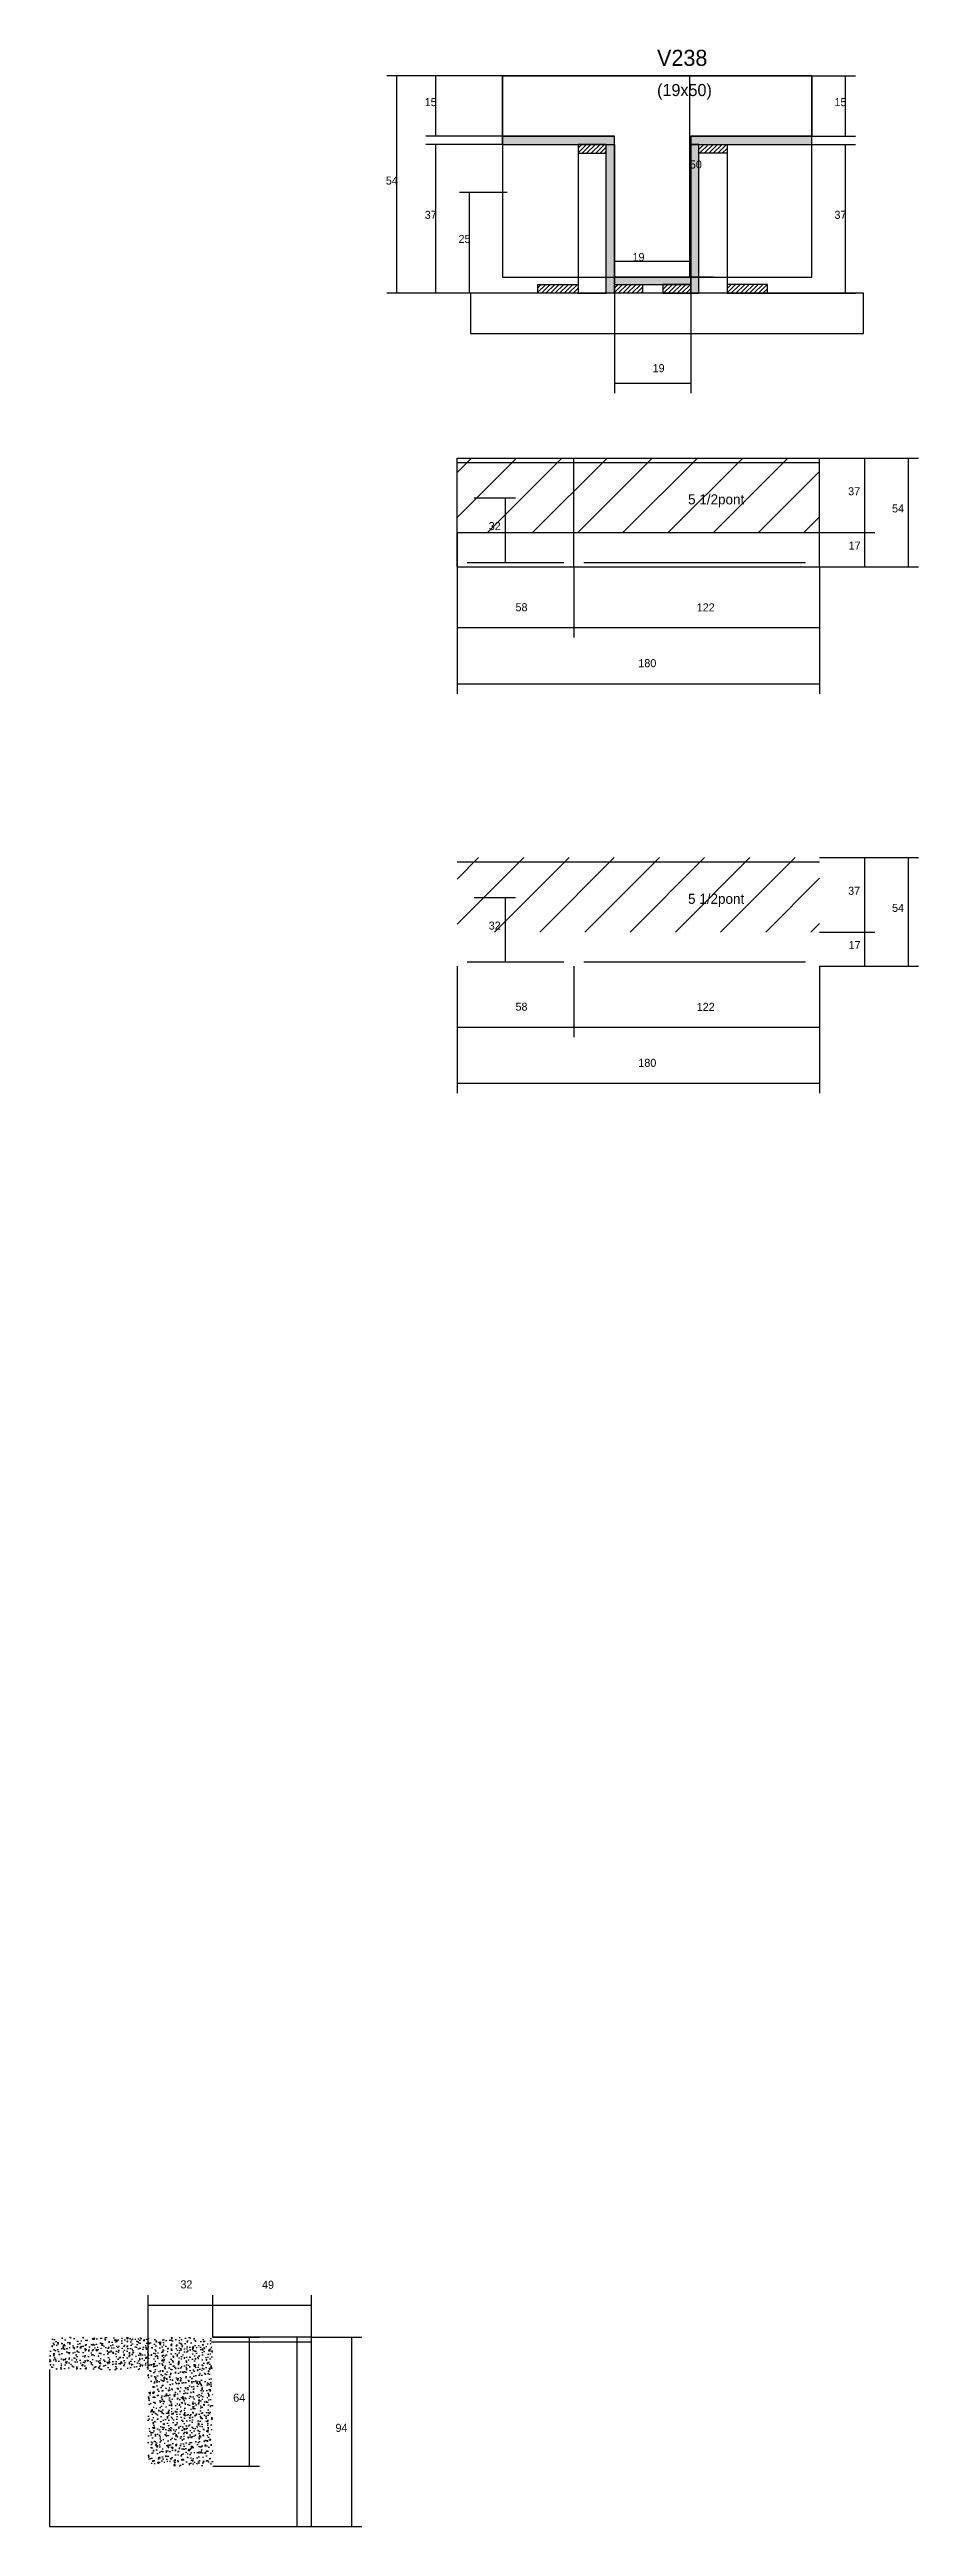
# Model space of a CAD drawing. Header units: metres. Extents: x 3634 to 4065, y 2187 to 3417.
import ezdxf

# ---------------------------------------------------------------- set-up
doc = ezdxf.new("R2010")
doc.units = ezdxf.units.M
for name, color, linetype in [('CONCRETO', 251, 'Continuous'), ('COTA', 4, 'Continuous'), ('Cota Seção (2x)', 4, 'Continuous'), ('Hachura', 253, 'Continuous'), ('Madeira', 126, 'Continuous'), ('NOMENCLATURA', 7, 'Continuous'), ('Painéis', 200, 'Continuous'), ('REAPROVEITAMENTO', 251, 'Continuous'), ('SARR_2.2x7', 40, 'Continuous'), ('Texto Seção', 7, 'Continuous')]:
    doc.layers.add(name, color=color, linetype=linetype)

msp = doc.modelspace()

# ---------------------------------------------------------------- hatches: boundary and pattern name
at = {"layer": 'COTA'}
h = msp.add_hatch(dxfattribs=at)
h.set_pattern_fill('AR-CONC', scale=0.03)
h.paths.add_polyline_path([(3682.5, 2264.6), (3633.5, 2264.6), (3633.5, 2280.6), (3714.5, 2280.6), (3714.5, 2216.6), (3682.5, 2216.6)])
at = {"layer": 'Hachura'}
h = msp.add_hatch(color=8, dxfattribs=at)
h.dxf.hatch_style = 1
h.paths.add_polyline_path([(3914, 3370.3), (3914, 3374.3), (3914, 3374.3), (3858.4, 3374.3), (3858.4, 3374.3), (3858.4, 3370.3), (3858.4, 3370.3), (3914, 3370.3)])
h = msp.add_hatch(color=8, dxfattribs=at)
h.dxf.hatch_style = 1
h.paths.add_polyline_path([(4012, 3370.3), (4012, 3374.3), (4012, 3374.3), (3952, 3374.3), (3952, 3374.3), (3952, 3370.3), (3952, 3370.3), (4012, 3370.3)])
h = msp.add_hatch(dxfattribs=at)
h.set_pattern_fill('ANSI31', scale=0.5)
h.paths.add_polyline_path([(3910, 3365.9), (3910, 3370.3), (3910, 3370.3), (3896, 3370.3), (3896, 3370.3), (3896, 3365.9), (3896, 3365.9), (3910, 3365.9)])
h = msp.add_hatch(color=8, dxfattribs=at)
h.dxf.hatch_style = 1
h.paths.add_polyline_path([(3910, 3370.3), (3914, 3370.3), (3914, 3370.3), (3914, 3296.3), (3914, 3296.3), (3910, 3296.3), (3910, 3296.3), (3910, 3370.3)])
h = msp.add_hatch(color=8, dxfattribs=at)
h.dxf.hatch_style = 1
h.paths.add_polyline_path([(3956, 3370.3), (3952, 3370.3), (3952, 3370.3), (3952, 3296.3), (3952, 3296.3), (3956, 3296.3), (3956, 3296.3), (3956, 3370.3)])
h = msp.add_hatch(dxfattribs=at)
h.set_pattern_fill('ANSI31', scale=0.5)
h.paths.add_polyline_path([(3956, 3365.9), (3956, 3370.3), (3956, 3370.3), (3970, 3370.3), (3970, 3370.3), (3970, 3365.9), (3970, 3365.9), (3956, 3365.9)])
h = msp.add_hatch(dxfattribs=at)
h.set_pattern_fill('ANSI31', scale=0.5)
h.paths.add_polyline_path([(3876, 3296.3), (3876, 3300.7), (3876, 3300.7), (3896, 3300.7), (3896, 3300.7), (3896, 3296.3), (3896, 3296.3), (3876, 3296.3)])
h = msp.add_hatch(color=8, dxfattribs=at)
h.dxf.hatch_style = 1
h.paths.add_polyline_path([(3952, 3300.7), (3952, 3304.3), (3952, 3304.3), (3914, 3304.3), (3914, 3304.3), (3914, 3300.7), (3914, 3300.7), (3952, 3300.7)])
h = msp.add_hatch(dxfattribs=at)
h.set_pattern_fill('ANSI31', scale=0.5)
h.paths.add_polyline_path([(3914, 3296.3), (3914, 3300.7), (3914, 3300.7), (3928, 3300.7), (3928, 3300.7), (3928, 3296.3), (3928, 3296.3), (3914, 3296.3)])
h = msp.add_hatch(dxfattribs=at)
h.set_pattern_fill('ANSI31', scale=0.5)
h.paths.add_polyline_path([(3952, 3296.3), (3952, 3300.7), (3952, 3300.7), (3938, 3300.7), (3938, 3300.7), (3938, 3296.3), (3938, 3296.3), (3952, 3296.3)])
h = msp.add_hatch(dxfattribs=at)
h.set_pattern_fill('ANSI31', scale=0.5)
h.paths.add_polyline_path([(3990, 3296.3), (3990, 3300.7), (3990, 3300.7), (3970, 3300.7), (3970, 3300.7), (3970, 3296.3), (3970, 3296.3), (3990, 3296.3)])
at = {"layer": 'REAPROVEITAMENTO'}
h = msp.add_hatch(dxfattribs=at)
h.set_pattern_fill('ANSI31', scale=5)
h.paths.add_polyline_path([(3835.9, 3177.4), (4015.9, 3177.4), (4015.9, 3177.4), (4015.9, 3214.4), (4015.9, 3214.4), (3835.9, 3214.4), (3835.9, 3214.4), (3835.9, 3177.4)])
h = msp.add_hatch(dxfattribs=at)
h.set_pattern_fill('ANSI31', scale=5)
h.paths.add_polyline_path([(3835.9, 2978.9), (4015.9, 2978.9), (4015.9, 2978.9), (4015.9, 3015.9), (4015.9, 3015.9), (3835.9, 3015.9), (3835.9, 3015.9), (3835.9, 2978.9)])

# ---------------------------------------------------------------- linework, layer by layer
at = {"layer": 'CONCRETO'}
for points in [[(3858.4, 3374.3), (3858.4, 3404.3), (4012, 3404.3), (4012, 3374.3), (3952, 3374.3), (3952, 3304.3), (3914, 3304.3), (3914, 3374.3)], [(3858.4, 3304.3), (4012, 3304.3), (4012, 3404.3), (3858.4, 3404.3)]]:
    msp.add_lwpolyline(points, close=True, dxfattribs=at)
at = {"layer": 'COTA'}
for p, q in [((3858.4, 3404.3), (3801, 3404.3)), ((3806, 3296.3), (3806, 3404.3)), ((3858.4, 3404.3), (3820.3, 3404.3)), ((3825.3, 3374.3), (3825.3, 3404.3)), ((4012, 3404.3), (4033.8, 3404.3)), ((4028.8, 3374.3), (4028.8, 3404.3)), ((3858.4, 3374.3), (3820.3, 3374.3)), ((4012, 3374.3), (4033.8, 3374.3)), ((3858.4, 3370.3), (3820.3, 3370.3)), ((3825.3, 3296.3), (3825.3, 3370.3)), ((4012, 3370.3), (4033.8, 3370.3)), ((4028.8, 3296.3), (4028.8, 3370.3)), ((3860.7, 3346.3), (3837.1, 3346.3)), ((3842.1, 3296.3), (3842.1, 3346.3)), ((3880.4, 3296.3), (3801, 3296.3)), ((3880.4, 3296.3), (3820.3, 3296.3)), ((3860.7, 3296.3), (3837.1, 3296.3)), ((3914, 3296.3), (3914, 3246.6)), ((3952, 3296.3), (3952, 3246.6)), ((3985.6, 3296.3), (4033.8, 3296.3)), ((3914, 3251.6), (3952, 3251.6)), ((4015.9, 3214.4), (4065, 3214.4)), ((4015.9, 3214.4), (4043.4, 3214.4)), ((4038.4, 3177.4), (4038.4, 3214.4)), ((4060, 3160.4), (4060, 3214.4)), ((3835.9, 3177.4), (3835.9, 3097.3)), ((4015.9, 3177.4), (4043.4, 3177.4)), ((3835.9, 3160.4), (3835.9, 3125.2)), ((3893.9, 3160.4), (3893.9, 3125.2)), ((3893.9, 3160.4), (3893.9, 3125.2)), ((4015.9, 3160.4), (4015.9, 3125.2)), ((4015.9, 3160.4), (4015.9, 3097.3)), ((4015.9, 3160.4), (4065, 3160.4)), ((3835.9, 3130.2), (3893.9, 3130.2)), ((3893.9, 3130.2), (4015.9, 3130.2)), ((3835.9, 3102.3), (4015.9, 3102.3)), ((4015.9, 3015.9), (4065, 3015.9)), ((4015.9, 3015.9), (4043.4, 3015.9)), ((4038.4, 2978.9), (4038.4, 3015.9)), ((4060, 2961.9), (4060, 3015.9)), ((4015.9, 2978.9), (4043.4, 2978.9)), ((3835.9, 2961.9), (3835.9, 2926.6)), ((3835.9, 2961.9), (3835.9, 2898.8)), ((3893.9, 2961.9), (3893.9, 2926.6)), ((3893.9, 2961.9), (3893.9, 2926.6)), ((4015.9, 2961.9), (4015.9, 2926.6)), ((4015.9, 2961.9), (4015.9, 2898.8)), ((4015.9, 2961.9), (4065, 2961.9)), ((3835.9, 2931.6), (3893.9, 2931.6)), ((3893.9, 2931.6), (4015.9, 2931.6)), ((3835.9, 2903.8), (4015.9, 2903.8)), ((3682.5, 2264.6), (3682.5, 2301.6)), ((3682.5, 2296.6), (3714.5, 2296.6)), ((3714.5, 2280.6), (3714.5, 2301.6)), ((3714.5, 2280.6), (3714.5, 2301.6)), ((3714.5, 2296.6), (3763.5, 2296.6)), ((3763.5, 2280.6), (3763.5, 2301.6)), ((3714.5, 2280.6), (3737.8, 2280.6)), ((3732.8, 2216.6), (3732.8, 2280.6)), ((3763.5, 2280.6), (3788.6, 2280.6)), ((3783.6, 2186.6), (3783.6, 2280.6)), ((3714.5, 2216.6), (3737.8, 2216.6)), ((3763.5, 2186.6), (3788.6, 2186.6))]:
    msp.add_line(p, q, dxfattribs=at)
at = {"layer": 'Cota Seção (2x)'}
for p, q in [((3963, 3404.3), (3946.5, 3404.3)), ((3951.5, 3304.3), (3951.5, 3404.3)), ((3914, 3296.3), (3914, 3317.3)), ((3914, 3312.3), (3952, 3312.3)), ((3952, 3296.3), (3952, 3317.3)), ((3963, 3304.3), (3946.5, 3304.3)), ((3844.4, 3194.6), (3864.9, 3194.6)), ((3859.9, 3162.6), (3859.9, 3194.6)), ((4015.9, 3177.4), (4043.4, 3177.4)), ((4038.4, 3160.4), (4038.4, 3177.4)), ((3844.4, 3162.6), (3864.9, 3162.6)), ((4015.9, 3160.4), (4043.4, 3160.4)), ((3844.4, 2996.1), (3864.9, 2996.1)), ((3859.9, 2964.1), (3859.9, 2996.1)), ((4015.9, 2978.9), (4043.4, 2978.9)), ((4038.4, 2961.9), (4038.4, 2978.9)), ((3844.4, 2964.1), (3864.9, 2964.1)), ((4015.9, 2961.9), (4043.4, 2961.9))]:
    msp.add_line(p, q, dxfattribs=at)
at = {"layer": 'Madeira'}
for points in [[(3910, 3365.9), (3910, 3370.3), (3896, 3370.3), (3896, 3365.9)], [(3910, 3370.3), (3896, 3370.3), (3896, 3296.3), (3910, 3296.3)], [(3956, 3365.9), (3956, 3370.3), (3970, 3370.3), (3970, 3365.9)], [(3956, 3370.3), (3970, 3370.3), (3970, 3296.3), (3956, 3296.3)], [(3876, 3296.3), (3876, 3300.7), (3896, 3300.7), (3896, 3296.3)], [(3914, 3296.3), (3914, 3300.7), (3928, 3300.7), (3928, 3296.3)], [(3952, 3296.3), (3952, 3300.7), (3938, 3300.7), (3938, 3296.3)], [(3990, 3296.3), (3990, 3300.7), (3970, 3300.7), (3970, 3296.3)], [(3842.5, 3276.3), (4037.7, 3276.3), (4037.7, 3296.3), (3842.5, 3296.3)]]:
    msp.add_lwpolyline(points, close=True, dxfattribs=at)
at = {"layer": 'Painéis'}
for p, q in [((3858.4, 3374.3), (3914, 3374.3)), ((3858.4, 3370.3), (3858.4, 3374.3)), ((3914, 3370.3), (3914, 3374.3)), ((3952, 3374.3), (4012, 3374.3)), ((3952, 3370.3), (3952, 3374.3)), ((4012, 3370.3), (4012, 3374.3)), ((3914, 3296.3), (3914, 3370.3)), ((3952, 3296.3), (3952, 3370.3)), ((3914, 3304.3), (3952, 3304.3)), ((3914, 3300.7), (3914, 3304.3)), ((3952, 3300.7), (3952, 3304.3)), ((3835.9, 3214.4), (4015.9, 3214.4)), ((3835.9, 3177.4), (3835.9, 3214.4)), ((3893.9, 3177.4), (3893.9, 3214.4)), ((4015.9, 3177.4), (4015.9, 3214.4)), ((3835.9, 3177.4), (4015.9, 3177.4)), ((3835.9, 3160.4), (3835.9, 3177.4)), ((3893.9, 3160.4), (3893.9, 3177.4)), ((4015.9, 3160.4), (4015.9, 3177.4)), ((3835.9, 3160.4), (4015.9, 3160.4))]:
    msp.add_line(p, q, dxfattribs=at)
for points in [[(3914, 3370.3), (3914, 3374.3), (3858.4, 3374.3), (3858.4, 3370.3)], [(4012, 3370.3), (4012, 3374.3), (3952, 3374.3), (3952, 3370.3)], [(3910, 3370.3), (3914, 3370.3), (3914, 3296.3), (3910, 3296.3)], [(3956, 3370.3), (3952, 3370.3), (3952, 3296.3), (3956, 3296.3)], [(3952, 3300.7), (3952, 3304.3), (3914, 3304.3), (3914, 3300.7)]]:
    msp.add_lwpolyline(points, close=True, dxfattribs=at)
msp.add_lwpolyline([(3633.5, 2264.6), (3633.5, 2186.6), (3763.5, 2186.6), (3763.5, 2280.6), (3714.5, 2280.6)], dxfattribs=at)
at = {"layer": 'SARR_2.2x7'}
for p, q in [((3835.9, 3212.2), (3893.9, 3212.2)), ((3893.9, 3212.2), (4015.9, 3212.2)), ((3840.9, 3162.6), (3888.9, 3162.6)), ((3898.9, 3162.6), (4008.9, 3162.6)), ((3835.9, 3013.7), (3893.9, 3013.7)), ((3893.9, 3013.7), (4015.9, 3013.7)), ((3840.9, 2964.1), (3888.9, 2964.1)), ((3898.9, 2964.1), (4008.9, 2964.1)), ((3714.5, 2278.4), (3763.5, 2278.4)), ((3756.5, 2186.6), (3756.5, 2280.6))]:
    msp.add_line(p, q, dxfattribs=at)

# ---------------------------------------------------------------- texts
at = {"layer": 'COTA'}
for s, p in [('15', (3819.8, 3389.3)), ('15', (4023.3, 3389.3)), ('54', (3800.5, 3350.3)), ('37', (3819.8, 3333.3)), ('37', (4023.3, 3333.3)), ('25', (3836.6, 3321.3)), ('19', (3933, 3257.1)), ('37', (4030.1, 3195.9)), ('54', (4051.9, 3187.4)), ('58', (3864.9, 3138.3)), ('122', (3954.9, 3138.2)), ('180', (3925.9, 3110.5)), ('37', (4030.1, 2997.4)), ('54', (4051.9, 2988.9)), ('58', (3864.9, 2939.8)), ('122', (3954.9, 2939.7)), ('180', (3925.9, 2911.9)), ('32', (3698.5, 2304.9)), ('49', (3739, 2304.7)), ('64', (3724.7, 2248.6)), ('94', (3775.5, 2233.6))]:
    msp.add_text(s, height=4, dxfattribs=at).set_placement(p)
at = {"layer": 'Cota Seção (2x)'}
for s, p in [('50', (3951.5, 3358.3)), ('19', (3923, 3312.3)), ('32', (3851.6, 3178.6)), ('17', (4030.3, 3168.9)), ('32', (3851.6, 2980.1)), ('17', (4030.3, 2970.4))]:
    msp.add_text(s, height=4, dxfattribs=at).set_placement(p)
at = {"layer": 'NOMENCLATURA'}
for p in [(3950.6, 3191.4), (3950.6, 2992.9)]:
    msp.add_text('5 1/2pont', height=5, dxfattribs=at).set_placement(p)
at = {"layer": 'Texto Seção'}
for s, height, p in [('V238', 8, (3935.2, 3409.3)), ('(19x50)', 6, (3935.2, 3394.3))]:
    msp.add_text(s, height=height, dxfattribs=at).set_placement(p)

doc.saveas('drawing.dxf')
